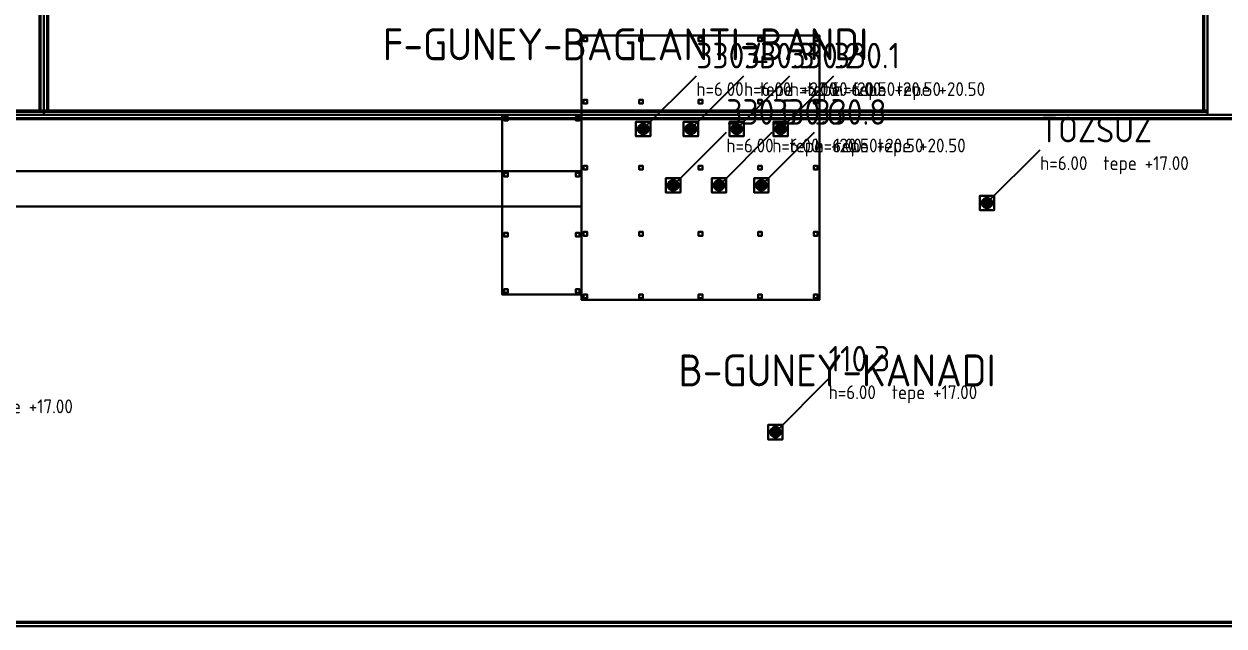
# Model space of a CAD drawing. Header units: millimetres. Extents: x 0 to 319848, y 0 to 191687.
# Drawn here: x 73552 to 186377, y 0 to 56613 of the extents above; entities that cross this region are included whole.
import ezdxf
from ezdxf.enums import TextEntityAlignment as Align

# ---------------------------------------------------------------- set-up
doc = ezdxf.new("R2010")
doc.units = ezdxf.units.MM
for name, color, linetype in [('00-SINIR', 8, 'Continuous'), ('05-CEPHE', 253, 'Continuous'), ('10-CATI-DOSEME', 254, 'Continuous'), ('11-PARAPET', 9, 'Continuous'), ('12-CELIK-PLATFORM', 30, 'Continuous'), ('13-KORKULUK', 31, 'Continuous'), ('16-KOPRU-BORU-HATTI', 33, 'Continuous'), ('20-BACA-110', 1, 'Continuous'), ('20-BACA-330', 210, 'Continuous'), ('20-BACA-DIGER', 12, 'Continuous'), ('30-BACA-KODU', 7, 'Continuous'), ('31-KILAVUZ-CIZGI', 8, 'Continuous')]:
    doc.layers.add(name, color=color, linetype=linetype)
doc.styles.add('ANNOT', font='isocp.shx')

# ---------------------------------------------------------------- blocks, each defined once
blk = doc.blocks.new('BACA_110_D800_H6000')
at = {"layer": '20-BACA-110'}
mesh = blk.add_polyface(dxfattribs=at)
corners = [(-680, -680), (680, -680), (680, 680), (-680, 680), (-680, -680, 400), (680, -680, 400), (680, 680, 400), (-680, 680, 400), (400, 0, 400), (380, 124, 400), (380, 124, 5550), (400, 0, 5550), (324, 235, 400), (324, 235, 5550), (235, 324, 400), (235, 324, 5550), (124, 380, 400), (124, 380, 5550), (0, 400, 400), (0, 400, 5550), (-124, 380, 400), (-124, 380, 5550), (-235, 324, 400), (-235, 324, 5550), (-324, 235, 400), (-324, 235, 5550), (-380, 124, 400), (-380, 124, 5550), (-400, 0, 400), (-400, 0, 5550), (-380, -124, 400), (-380, -124, 5550), (-324, -235, 400), (-324, -235, 5550), (-235, -324, 400), (-235, -324, 5550), (-124, -380, 400), (-124, -380, 5550), (0, -400, 400), (0, -400, 5550), (124, -380, 400), (124, -380, 5550), (235, -324, 400), (235, -324, 5550), (324, -235, 400), (324, -235, 5550), (380, -124, 400), (380, -124, 5550), (488, 0, 3130), (464, 151, 3130), (464, 151, 3270), (488, 0, 3270), (395, 287, 3130), (395, 287, 3270), (287, 395, 3130), (287, 395, 3270), (151, 464, 3130), (151, 464, 3270), (0, 488, 3130), (0, 488, 3270), (-151, 464, 3130), (-151, 464, 3270), (-287, 395, 3130), (-287, 395, 3270), (-395, 287, 3130), (-395, 287, 3270), (-464, 151, 3130), (-464, 151, 3270), (-488, 0, 3130), (-488, 0, 3270), (-464, -151, 3130), (-464, -151, 3270), (-395, -287, 3130), (-395, -287, 3270), (-287, -395, 3130), (-287, -395, 3270), (-151, -464, 3130), (-151, -464, 3270), (0, -488, 3130), (0, -488, 3270), (151, -464, 3130), (151, -464, 3270), (287, -395, 3130), (287, -395, 3270), (395, -287, 3130), (395, -287, 3270), (464, -151, 3130), (464, -151, 3270), (335, 109, 5850), (352, 0, 5850), (285, 207, 5850), (207, 285, 5850), (109, 335, 5850), (0, 352, 5850), (-109, 335, 5850), (-207, 285, 5850), (-285, 207, 5850), (-335, 109, 5850), (-352, 0, 5850), (-335, -109, 5850), (-285, -207, 5850), (-207, -285, 5850), (-109, -335, 5850), (0, -352, 5850), (109, -335, 5850), (207, -285, 5850), (285, -207, 5850), (335, -109, 5850), (380, 0, 5850), (361, 117, 5850), (361, 117, 6000), (380, 0, 6000), (307, 223, 5850), (307, 223, 6000), (223, 307, 5850), (223, 307, 6000), (117, 361, 5850), (117, 361, 6000), (0, 380, 5850), (0, 380, 6000), (-117, 361, 5850), (-117, 361, 6000), (-223, 307, 5850), (-223, 307, 6000), (-307, 223, 5850), (-307, 223, 6000), (-361, 117, 5850), (-361, 117, 6000), (-380, 0, 5850), (-380, 0, 6000), (-361, -117, 5850), (-361, -117, 6000), (-307, -223, 5850), (-307, -223, 6000), (-223, -307, 5850), (-223, -307, 6000), (-117, -361, 5850), (-117, -361, 6000), (0, -380, 5850), (0, -380, 6000), (117, -361, 5850), (117, -361, 6000), (223, -307, 5850), (223, -307, 6000), (307, -223, 5850), (307, -223, 6000), (361, -117, 5850), (361, -117, 6000)]
mesh.append_faces([[corners[k] for k in face] for face in [(0, 1, 2, 3), (4, 5, 6, 7), (0, 1, 5, 4), (1, 2, 6, 5), (2, 3, 7, 6), (3, 0, 4, 7), (8, 9, 10, 11), (9, 12, 13, 10), (12, 14, 15, 13), (14, 16, 17, 15), (16, 18, 19, 17), (18, 20, 21, 19), (20, 22, 23, 21), (22, 24, 25, 23), (24, 26, 27, 25), (26, 28, 29, 27), (28, 30, 31, 29), (30, 32, 33, 31), (32, 34, 35, 33), (34, 36, 37, 35), (36, 38, 39, 37), (38, 40, 41, 39), (40, 42, 43, 41), (42, 44, 45, 43), (44, 46, 47, 45), (46, 8, 11, 47), (8, 9, 12), (11, 10, 13), (8, 12, 14), (11, 13, 15), (8, 14, 16), (11, 15, 17), (8, 16, 18), (11, 17, 19), (8, 18, 20), (11, 19, 21), (8, 20, 22), (11, 21, 23), (8, 22, 24), (11, 23, 25), (8, 24, 26), (11, 25, 27), (8, 26, 28), (11, 27, 29), (8, 28, 30), (11, 29, 31), (8, 30, 32), (11, 31, 33), (8, 32, 34), (11, 33, 35), (8, 34, 36), (11, 35, 37), (8, 36, 38), (11, 37, 39), (8, 38, 40), (11, 39, 41), (8, 40, 42), (11, 41, 43), (8, 42, 44), (11, 43, 45), (8, 44, 46), (11, 45, 47), (48, 49, 50, 51), (49, 52, 53, 50), (52, 54, 55, 53), (54, 56, 57, 55), (56, 58, 59, 57), (58, 60, 61, 59), (60, 62, 63, 61), (62, 64, 65, 63), (64, 66, 67, 65), (66, 68, 69, 67), (68, 70, 71, 69), (70, 72, 73, 71), (72, 74, 75, 73), (74, 76, 77, 75), (76, 78, 79, 77), (78, 80, 81, 79), (80, 82, 83, 81), (82, 84, 85, 83), (84, 86, 87, 85), (86, 48, 51, 87), (11, 10, 88, 89), (10, 13, 90, 88), (13, 15, 91, 90), (15, 17, 92, 91), (17, 19, 93, 92), (19, 21, 94, 93), (21, 23, 95, 94), (23, 25, 96, 95), (25, 27, 97, 96), (27, 29, 98, 97), (29, 31, 99, 98), (31, 33, 100, 99), (33, 35, 101, 100), (35, 37, 102, 101), (37, 39, 103, 102), (39, 41, 104, 103), (41, 43, 105, 104), (43, 45, 106, 105), (45, 47, 107, 106), (47, 11, 89, 107), (108, 109, 110, 111), (109, 112, 113, 110), (112, 114, 115, 113), (114, 116, 117, 115), (116, 118, 119, 117), (118, 120, 121, 119), (120, 122, 123, 121), (122, 124, 125, 123), (124, 126, 127, 125), (126, 128, 129, 127), (128, 130, 131, 129), (130, 132, 133, 131), (132, 134, 135, 133), (134, 136, 137, 135), (136, 138, 139, 137), (138, 140, 141, 139), (140, 142, 143, 141), (142, 144, 145, 143), (144, 146, 147, 145), (146, 108, 111, 147), (108, 109, 112), (111, 110, 113), (108, 112, 114), (111, 113, 115), (108, 114, 116), (111, 115, 117), (108, 116, 118), (111, 117, 119), (108, 118, 120), (111, 119, 121), (108, 120, 122), (111, 121, 123), (108, 122, 124), (111, 123, 125), (108, 124, 126), (111, 125, 127), (108, 126, 128), (111, 127, 129), (108, 128, 130), (111, 129, 131), (108, 130, 132), (111, 131, 133), (108, 132, 134), (111, 133, 135), (108, 134, 136), (111, 135, 137), (108, 136, 138), (111, 137, 139), (108, 138, 140), (111, 139, 141), (108, 140, 142), (111, 141, 143), (108, 142, 144), (111, 143, 145), (108, 144, 146), (111, 145, 147)]])
blk = doc.blocks.new('BACA_330_D800_H6000')
at = {"layer": '20-BACA-330'}
mesh = blk.add_polyface(dxfattribs=at)
corners = [(-680, -680), (680, -680), (680, 680), (-680, 680), (-680, -680, 400), (680, -680, 400), (680, 680, 400), (-680, 680, 400), (400, 0, 400), (380, 124, 400), (380, 124, 5550), (400, 0, 5550), (324, 235, 400), (324, 235, 5550), (235, 324, 400), (235, 324, 5550), (124, 380, 400), (124, 380, 5550), (0, 400, 400), (0, 400, 5550), (-124, 380, 400), (-124, 380, 5550), (-235, 324, 400), (-235, 324, 5550), (-324, 235, 400), (-324, 235, 5550), (-380, 124, 400), (-380, 124, 5550), (-400, 0, 400), (-400, 0, 5550), (-380, -124, 400), (-380, -124, 5550), (-324, -235, 400), (-324, -235, 5550), (-235, -324, 400), (-235, -324, 5550), (-124, -380, 400), (-124, -380, 5550), (0, -400, 400), (0, -400, 5550), (124, -380, 400), (124, -380, 5550), (235, -324, 400), (235, -324, 5550), (324, -235, 400), (324, -235, 5550), (380, -124, 400), (380, -124, 5550), (488, 0, 3130), (464, 151, 3130), (464, 151, 3270), (488, 0, 3270), (395, 287, 3130), (395, 287, 3270), (287, 395, 3130), (287, 395, 3270), (151, 464, 3130), (151, 464, 3270), (0, 488, 3130), (0, 488, 3270), (-151, 464, 3130), (-151, 464, 3270), (-287, 395, 3130), (-287, 395, 3270), (-395, 287, 3130), (-395, 287, 3270), (-464, 151, 3130), (-464, 151, 3270), (-488, 0, 3130), (-488, 0, 3270), (-464, -151, 3130), (-464, -151, 3270), (-395, -287, 3130), (-395, -287, 3270), (-287, -395, 3130), (-287, -395, 3270), (-151, -464, 3130), (-151, -464, 3270), (0, -488, 3130), (0, -488, 3270), (151, -464, 3130), (151, -464, 3270), (287, -395, 3130), (287, -395, 3270), (395, -287, 3130), (395, -287, 3270), (464, -151, 3130), (464, -151, 3270), (335, 109, 5850), (352, 0, 5850), (285, 207, 5850), (207, 285, 5850), (109, 335, 5850), (0, 352, 5850), (-109, 335, 5850), (-207, 285, 5850), (-285, 207, 5850), (-335, 109, 5850), (-352, 0, 5850), (-335, -109, 5850), (-285, -207, 5850), (-207, -285, 5850), (-109, -335, 5850), (0, -352, 5850), (109, -335, 5850), (207, -285, 5850), (285, -207, 5850), (335, -109, 5850), (380, 0, 5850), (361, 117, 5850), (361, 117, 6000), (380, 0, 6000), (307, 223, 5850), (307, 223, 6000), (223, 307, 5850), (223, 307, 6000), (117, 361, 5850), (117, 361, 6000), (0, 380, 5850), (0, 380, 6000), (-117, 361, 5850), (-117, 361, 6000), (-223, 307, 5850), (-223, 307, 6000), (-307, 223, 5850), (-307, 223, 6000), (-361, 117, 5850), (-361, 117, 6000), (-380, 0, 5850), (-380, 0, 6000), (-361, -117, 5850), (-361, -117, 6000), (-307, -223, 5850), (-307, -223, 6000), (-223, -307, 5850), (-223, -307, 6000), (-117, -361, 5850), (-117, -361, 6000), (0, -380, 5850), (0, -380, 6000), (117, -361, 5850), (117, -361, 6000), (223, -307, 5850), (223, -307, 6000), (307, -223, 5850), (307, -223, 6000), (361, -117, 5850), (361, -117, 6000)]
mesh.append_faces([[corners[k] for k in face] for face in [(0, 1, 2, 3), (4, 5, 6, 7), (0, 1, 5, 4), (1, 2, 6, 5), (2, 3, 7, 6), (3, 0, 4, 7), (8, 9, 10, 11), (9, 12, 13, 10), (12, 14, 15, 13), (14, 16, 17, 15), (16, 18, 19, 17), (18, 20, 21, 19), (20, 22, 23, 21), (22, 24, 25, 23), (24, 26, 27, 25), (26, 28, 29, 27), (28, 30, 31, 29), (30, 32, 33, 31), (32, 34, 35, 33), (34, 36, 37, 35), (36, 38, 39, 37), (38, 40, 41, 39), (40, 42, 43, 41), (42, 44, 45, 43), (44, 46, 47, 45), (46, 8, 11, 47), (8, 9, 12), (11, 10, 13), (8, 12, 14), (11, 13, 15), (8, 14, 16), (11, 15, 17), (8, 16, 18), (11, 17, 19), (8, 18, 20), (11, 19, 21), (8, 20, 22), (11, 21, 23), (8, 22, 24), (11, 23, 25), (8, 24, 26), (11, 25, 27), (8, 26, 28), (11, 27, 29), (8, 28, 30), (11, 29, 31), (8, 30, 32), (11, 31, 33), (8, 32, 34), (11, 33, 35), (8, 34, 36), (11, 35, 37), (8, 36, 38), (11, 37, 39), (8, 38, 40), (11, 39, 41), (8, 40, 42), (11, 41, 43), (8, 42, 44), (11, 43, 45), (8, 44, 46), (11, 45, 47), (48, 49, 50, 51), (49, 52, 53, 50), (52, 54, 55, 53), (54, 56, 57, 55), (56, 58, 59, 57), (58, 60, 61, 59), (60, 62, 63, 61), (62, 64, 65, 63), (64, 66, 67, 65), (66, 68, 69, 67), (68, 70, 71, 69), (70, 72, 73, 71), (72, 74, 75, 73), (74, 76, 77, 75), (76, 78, 79, 77), (78, 80, 81, 79), (80, 82, 83, 81), (82, 84, 85, 83), (84, 86, 87, 85), (86, 48, 51, 87), (11, 10, 88, 89), (10, 13, 90, 88), (13, 15, 91, 90), (15, 17, 92, 91), (17, 19, 93, 92), (19, 21, 94, 93), (21, 23, 95, 94), (23, 25, 96, 95), (25, 27, 97, 96), (27, 29, 98, 97), (29, 31, 99, 98), (31, 33, 100, 99), (33, 35, 101, 100), (35, 37, 102, 101), (37, 39, 103, 102), (39, 41, 104, 103), (41, 43, 105, 104), (43, 45, 106, 105), (45, 47, 107, 106), (47, 11, 89, 107), (108, 109, 110, 111), (109, 112, 113, 110), (112, 114, 115, 113), (114, 116, 117, 115), (116, 118, 119, 117), (118, 120, 121, 119), (120, 122, 123, 121), (122, 124, 125, 123), (124, 126, 127, 125), (126, 128, 129, 127), (128, 130, 131, 129), (130, 132, 133, 131), (132, 134, 135, 133), (134, 136, 137, 135), (136, 138, 139, 137), (138, 140, 141, 139), (140, 142, 143, 141), (142, 144, 145, 143), (144, 146, 147, 145), (146, 108, 111, 147), (108, 109, 112), (111, 110, 113), (108, 112, 114), (111, 113, 115), (108, 114, 116), (111, 115, 117), (108, 116, 118), (111, 117, 119), (108, 118, 120), (111, 119, 121), (108, 120, 122), (111, 121, 123), (108, 122, 124), (111, 123, 125), (108, 124, 126), (111, 125, 127), (108, 126, 128), (111, 127, 129), (108, 128, 130), (111, 129, 131), (108, 130, 132), (111, 131, 133), (108, 132, 134), (111, 133, 135), (108, 134, 136), (111, 135, 137), (108, 136, 138), (111, 137, 139), (108, 138, 140), (111, 139, 141), (108, 140, 142), (111, 141, 143), (108, 142, 144), (111, 143, 145), (108, 144, 146), (111, 145, 147)]])
blk = doc.blocks.new('BACA_DIGER_D800_H6000')
at = {"layer": '20-BACA-DIGER'}
mesh = blk.add_polyface(dxfattribs=at)
corners = [(-680, -680), (680, -680), (680, 680), (-680, 680), (-680, -680, 400), (680, -680, 400), (680, 680, 400), (-680, 680, 400), (400, 0, 400), (380, 124, 400), (380, 124, 5550), (400, 0, 5550), (324, 235, 400), (324, 235, 5550), (235, 324, 400), (235, 324, 5550), (124, 380, 400), (124, 380, 5550), (0, 400, 400), (0, 400, 5550), (-124, 380, 400), (-124, 380, 5550), (-235, 324, 400), (-235, 324, 5550), (-324, 235, 400), (-324, 235, 5550), (-380, 124, 400), (-380, 124, 5550), (-400, 0, 400), (-400, 0, 5550), (-380, -124, 400), (-380, -124, 5550), (-324, -235, 400), (-324, -235, 5550), (-235, -324, 400), (-235, -324, 5550), (-124, -380, 400), (-124, -380, 5550), (0, -400, 400), (0, -400, 5550), (124, -380, 400), (124, -380, 5550), (235, -324, 400), (235, -324, 5550), (324, -235, 400), (324, -235, 5550), (380, -124, 400), (380, -124, 5550), (488, 0, 3130), (464, 151, 3130), (464, 151, 3270), (488, 0, 3270), (395, 287, 3130), (395, 287, 3270), (287, 395, 3130), (287, 395, 3270), (151, 464, 3130), (151, 464, 3270), (0, 488, 3130), (0, 488, 3270), (-151, 464, 3130), (-151, 464, 3270), (-287, 395, 3130), (-287, 395, 3270), (-395, 287, 3130), (-395, 287, 3270), (-464, 151, 3130), (-464, 151, 3270), (-488, 0, 3130), (-488, 0, 3270), (-464, -151, 3130), (-464, -151, 3270), (-395, -287, 3130), (-395, -287, 3270), (-287, -395, 3130), (-287, -395, 3270), (-151, -464, 3130), (-151, -464, 3270), (0, -488, 3130), (0, -488, 3270), (151, -464, 3130), (151, -464, 3270), (287, -395, 3130), (287, -395, 3270), (395, -287, 3130), (395, -287, 3270), (464, -151, 3130), (464, -151, 3270), (335, 109, 5850), (352, 0, 5850), (285, 207, 5850), (207, 285, 5850), (109, 335, 5850), (0, 352, 5850), (-109, 335, 5850), (-207, 285, 5850), (-285, 207, 5850), (-335, 109, 5850), (-352, 0, 5850), (-335, -109, 5850), (-285, -207, 5850), (-207, -285, 5850), (-109, -335, 5850), (0, -352, 5850), (109, -335, 5850), (207, -285, 5850), (285, -207, 5850), (335, -109, 5850), (380, 0, 5850), (361, 117, 5850), (361, 117, 6000), (380, 0, 6000), (307, 223, 5850), (307, 223, 6000), (223, 307, 5850), (223, 307, 6000), (117, 361, 5850), (117, 361, 6000), (0, 380, 5850), (0, 380, 6000), (-117, 361, 5850), (-117, 361, 6000), (-223, 307, 5850), (-223, 307, 6000), (-307, 223, 5850), (-307, 223, 6000), (-361, 117, 5850), (-361, 117, 6000), (-380, 0, 5850), (-380, 0, 6000), (-361, -117, 5850), (-361, -117, 6000), (-307, -223, 5850), (-307, -223, 6000), (-223, -307, 5850), (-223, -307, 6000), (-117, -361, 5850), (-117, -361, 6000), (0, -380, 5850), (0, -380, 6000), (117, -361, 5850), (117, -361, 6000), (223, -307, 5850), (223, -307, 6000), (307, -223, 5850), (307, -223, 6000), (361, -117, 5850), (361, -117, 6000)]
mesh.append_faces([[corners[k] for k in face] for face in [(0, 1, 2, 3), (4, 5, 6, 7), (0, 1, 5, 4), (1, 2, 6, 5), (2, 3, 7, 6), (3, 0, 4, 7), (8, 9, 10, 11), (9, 12, 13, 10), (12, 14, 15, 13), (14, 16, 17, 15), (16, 18, 19, 17), (18, 20, 21, 19), (20, 22, 23, 21), (22, 24, 25, 23), (24, 26, 27, 25), (26, 28, 29, 27), (28, 30, 31, 29), (30, 32, 33, 31), (32, 34, 35, 33), (34, 36, 37, 35), (36, 38, 39, 37), (38, 40, 41, 39), (40, 42, 43, 41), (42, 44, 45, 43), (44, 46, 47, 45), (46, 8, 11, 47), (8, 9, 12), (11, 10, 13), (8, 12, 14), (11, 13, 15), (8, 14, 16), (11, 15, 17), (8, 16, 18), (11, 17, 19), (8, 18, 20), (11, 19, 21), (8, 20, 22), (11, 21, 23), (8, 22, 24), (11, 23, 25), (8, 24, 26), (11, 25, 27), (8, 26, 28), (11, 27, 29), (8, 28, 30), (11, 29, 31), (8, 30, 32), (11, 31, 33), (8, 32, 34), (11, 33, 35), (8, 34, 36), (11, 35, 37), (8, 36, 38), (11, 37, 39), (8, 38, 40), (11, 39, 41), (8, 40, 42), (11, 41, 43), (8, 42, 44), (11, 43, 45), (8, 44, 46), (11, 45, 47), (48, 49, 50, 51), (49, 52, 53, 50), (52, 54, 55, 53), (54, 56, 57, 55), (56, 58, 59, 57), (58, 60, 61, 59), (60, 62, 63, 61), (62, 64, 65, 63), (64, 66, 67, 65), (66, 68, 69, 67), (68, 70, 71, 69), (70, 72, 73, 71), (72, 74, 75, 73), (74, 76, 77, 75), (76, 78, 79, 77), (78, 80, 81, 79), (80, 82, 83, 81), (82, 84, 85, 83), (84, 86, 87, 85), (86, 48, 51, 87), (11, 10, 88, 89), (10, 13, 90, 88), (13, 15, 91, 90), (15, 17, 92, 91), (17, 19, 93, 92), (19, 21, 94, 93), (21, 23, 95, 94), (23, 25, 96, 95), (25, 27, 97, 96), (27, 29, 98, 97), (29, 31, 99, 98), (31, 33, 100, 99), (33, 35, 101, 100), (35, 37, 102, 101), (37, 39, 103, 102), (39, 41, 104, 103), (41, 43, 105, 104), (43, 45, 106, 105), (45, 47, 107, 106), (47, 11, 89, 107), (108, 109, 110, 111), (109, 112, 113, 110), (112, 114, 115, 113), (114, 116, 117, 115), (116, 118, 119, 117), (118, 120, 121, 119), (120, 122, 123, 121), (122, 124, 125, 123), (124, 126, 127, 125), (126, 128, 129, 127), (128, 130, 131, 129), (130, 132, 133, 131), (132, 134, 135, 133), (134, 136, 137, 135), (136, 138, 139, 137), (138, 140, 141, 139), (140, 142, 143, 141), (142, 144, 145, 143), (144, 146, 147, 145), (146, 108, 111, 147), (108, 109, 112), (111, 110, 113), (108, 112, 114), (111, 113, 115), (108, 114, 116), (111, 115, 117), (108, 116, 118), (111, 117, 119), (108, 118, 120), (111, 119, 121), (108, 120, 122), (111, 121, 123), (108, 122, 124), (111, 123, 125), (108, 124, 126), (111, 125, 127), (108, 126, 128), (111, 127, 129), (108, 128, 130), (111, 129, 131), (108, 130, 132), (111, 131, 133), (108, 132, 134), (111, 133, 135), (108, 134, 136), (111, 135, 137), (108, 136, 138), (111, 137, 139), (108, 138, 140), (111, 139, 141), (108, 140, 142), (111, 141, 143), (108, 142, 144), (111, 143, 145), (108, 144, 146), (111, 145, 147)]])

msp = doc.modelspace()

# ---------------------------------------------------------------- linework, layer by layer
at = {"layer": '00-SINIR'}
for points in [[(0, 48067.5), (75416.25, 48067.5), (75416.25, 127627.5), (0, 127627.5)], [(75416.25, 48067.5), (184811.25, 48067.5), (184811.25, 61327.5), (75416.25, 61327.5)], [(0, 0), (300007.5, 0), (300007.5, 48067.5), (0, 48067.5)]]:
    msp.add_lwpolyline(points, close=True, dxfattribs=at)
at = {"layer": '13-KORKULUK'}
for p, q in [((125970, 55526.25, 14500), (125970, 55526.25, 15600)), ((125970, 55526.25, 14500), (125970, 55526.25, 15600)), ((129166.6071, 55526.25, 14500), (129166.6071, 55526.25, 15600)), ((132363.2143, 55526.25, 14500), (132363.2143, 55526.25, 15600)), ((135559.8214, 55526.25, 14500), (135559.8214, 55526.25, 15600)), ((138756.4286, 55526.25, 14500), (138756.4286, 55526.25, 15600)), ((141953.0357, 55526.25, 14500), (141953.0357, 55526.25, 15600)), ((145149.6429, 55526.25, 14500), (145149.6429, 55526.25, 15600)), ((148346.25, 55526.25, 14500), (148346.25, 55526.25, 15600)), ((148346.25, 55526.25, 14500), (148346.25, 55526.25, 15600)), ((125970, 52418.4375, 14500), (125970, 52418.4375, 15600)), ((148346.25, 52418.4375, 14500), (148346.25, 52418.4375, 15600)), ((125970, 49310.625, 14500), (125970, 49310.625, 15600)), ((148346.25, 49310.625, 14500), (148346.25, 49310.625, 15600)), ((118511.25, 48067.5, 14500), (118511.25, 48067.5, 15600)), ((118511.25, 48067.5, 14500), (118511.25, 48067.5, 15600)), ((122240.625, 48067.5, 14500), (122240.625, 48067.5, 15600)), ((125970, 48067.5, 14500), (125970, 48067.5, 15600)), ((125970, 48067.5, 14500), (125970, 48067.5, 15600)), ((125970, 46202.8125, 14500), (125970, 46202.8125, 15600)), ((148346.25, 46202.8125, 14500), (148346.25, 46202.8125, 15600)), ((118511.25, 44686.2, 14500), (118511.25, 44686.2, 15600)), ((125970, 44686.2, 14500), (125970, 44686.2, 15600)), ((125970, 43095, 14500), (125970, 43095, 15600)), ((148346.25, 43095, 14500), (148346.25, 43095, 15600)), ((118511.25, 41304.9, 14500), (118511.25, 41304.9, 15600)), ((125970, 41304.9, 14500), (125970, 41304.9, 15600)), ((125970, 39987.1875, 14500), (125970, 39987.1875, 15600)), ((148346.25, 39987.1875, 14500), (148346.25, 39987.1875, 15600)), ((118511.25, 37923.6, 14500), (118511.25, 37923.6, 15600)), ((125970, 37923.6, 14500), (125970, 37923.6, 15600)), ((125970, 36879.375, 14500), (125970, 36879.375, 15600)), ((148346.25, 36879.375, 14500), (148346.25, 36879.375, 15600)), ((118511.25, 34542.3, 14500), (118511.25, 34542.3, 15600)), ((125970, 34542.3, 14500), (125970, 34542.3, 15600)), ((125970, 33771.5625, 14500), (125970, 33771.5625, 15600)), ((148346.25, 33771.5625, 14500), (148346.25, 33771.5625, 15600)), ((118511.25, 31161, 14500), (118511.25, 31161, 15600)), ((118511.25, 31161, 14500), (118511.25, 31161, 15600)), ((122240.625, 31161, 14500), (122240.625, 31161, 15600)), ((125970, 31161, 14500), (125970, 31161, 15600)), ((125970, 31161, 14500), (125970, 31161, 15600)), ((125970, 30663.75, 14500), (125970, 30663.75, 15600)), ((125970, 30663.75, 14500), (125970, 30663.75, 15600)), ((129166.6071, 30663.75, 14500), (129166.6071, 30663.75, 15600)), ((132363.2143, 30663.75, 14500), (132363.2143, 30663.75, 15600)), ((135559.8214, 30663.75, 14500), (135559.8214, 30663.75, 15600)), ((138756.4286, 30663.75, 14500), (138756.4286, 30663.75, 15600)), ((141953.0357, 30663.75, 14500), (141953.0357, 30663.75, 15600)), ((145149.6429, 30663.75, 14500), (145149.6429, 30663.75, 15600)), ((148346.25, 30663.75, 14500), (148346.25, 30663.75, 15600)), ((148346.25, 30663.75, 14500), (148346.25, 30663.75, 15600))]:
    msp.add_line(p, q, dxfattribs=at)
for points in [[(125970, 30663.75, 15600), (148346.25, 30663.75, 15600), (148346.25, 55526.25, 15600), (125970, 55526.25, 15600), (125970, 30663.75, 15600)], [(125970, 30663.75, 15050), (148346.25, 30663.75, 15050), (148346.25, 55526.25, 15050), (125970, 55526.25, 15050), (125970, 30663.75, 15050)], [(118511.25, 31161, 15600), (125970, 31161, 15600), (125970, 48067.5, 15600), (118511.25, 48067.5, 15600), (118511.25, 31161, 15600)], [(118511.25, 31161, 15050), (125970, 31161, 15050), (125970, 48067.5, 15050), (118511.25, 48067.5, 15050), (118511.25, 31161, 15050)]]:
    msp.add_polyline3d(points, dxfattribs=at)
at = {"layer": '16-KOPRU-BORU-HATTI'}
for p, q in [((69615, 39448.5, 13000), (75876.6667, 39448.5, 15400)), ((75876.6667, 39448.5, 13000), (82138.3333, 39448.5, 15400)), ((82138.3333, 39448.5, 13000), (88400, 39448.5, 15400)), ((88400, 39448.5, 13000), (94661.6667, 39448.5, 15400)), ((94661.6667, 39448.5, 13000), (100923.3333, 39448.5, 15400)), ((100923.3333, 39448.5, 13000), (107185, 39448.5, 15400)), ((107185, 39448.5, 13000), (113446.6667, 39448.5, 15400)), ((113446.6667, 39448.5, 13000), (119708.3333, 39448.5, 15400)), ((119708.3333, 39448.5, 13000), (125970, 39448.5, 15400))]:
    msp.add_line(p, q, dxfattribs=at)
at = {"layer": '31-KILAVUZ-CIZGI'}
for points in [[(131771.25, 46741.5, 20500), (131771.25, 46741.5, 23000), (136771.25, 51741.5, 23000)], [(136246.5, 46741.5, 20500), (136246.5, 46741.5, 23000), (141246.5, 51741.5, 23000)], [(140556, 46741.5, 20500), (140556, 46741.5, 23000), (145556, 51741.5, 23000)], [(144699.75, 46741.5, 20500), (144699.75, 46741.5, 23000), (149699.75, 51741.5, 23000)], [(134589, 41437.5, 20500), (134589, 41437.5, 23000), (139589, 46437.5, 23000)], [(138898.5, 41437.5, 20500), (138898.5, 41437.5, 23000), (143898.5, 46437.5, 23000)], [(142876.5, 41437.5, 20500), (142876.5, 41437.5, 23000), (147876.5, 46437.5, 23000)], [(164092.5, 39780, 17000), (164092.5, 39780, 19500), (169092.5, 44780, 19500)], [(144202.5, 18232.5, 17000), (144202.5, 18232.5, 19500), (149202.5, 23232.5, 19500)]]:
    msp.add_polyline3d(points, dxfattribs=at)

# ---------------------------------------------------------------- block references
at = {"layer": '20-BACA-110'}
msp.add_blockref('BACA_110_D800_H6000', (144202.5, 18232.5, 11000), dxfattribs=at)
at = {"layer": '20-BACA-330'}
for p in [(131771.25, 46741.5, 14500), (136246.5, 46741.5, 14500), (140556, 46741.5, 14500), (144699.75, 46741.5, 14500), (134589, 41437.5, 14500), (138898.5, 41437.5, 14500), (142876.5, 41437.5, 14500)]:
    msp.add_blockref('BACA_330_D800_H6000', p, dxfattribs=at)
at = {"layer": '20-BACA-DIGER'}
msp.add_blockref('BACA_DIGER_D800_H6000', (164092.5, 39780, 11000), dxfattribs=at)

# ---------------------------------------------------------------- texts
at = {"layer": '30-BACA-KODU', "color": 8, "style": 'ANNOT'}
for s, p in [('F-GUNEY-BAGLANTI-BANDI', (130113.75, 54697.5, 15200)), ('B-GUNEY-KANADI', (150003.75, 24033.75, 11200))]:
    msp.add_text(s, height=3000, dxfattribs=at).set_placement(p, align=Align.MIDDLE_CENTER)
at = {"layer": '30-BACA-KODU', "color": 210, "style": 'ANNOT'}
for s, p in [('330.4', (136771.25, 52441.5, 23000)), ('330.3', (141246.5, 52441.5, 23000)), ('330.2', (145556, 52441.5, 23000)), ('330.1', (149699.75, 52441.5, 23000)), ('330.5', (139589, 47137.5, 23000)), ('330.6', (143898.5, 47137.5, 23000)), ('330.8', (147876.5, 47137.5, 23000))]:
    msp.add_text(s, height=2400, dxfattribs=at).set_placement(p)
at = {"layer": '30-BACA-KODU', "color": 8, "style": 'ANNOT'}
for s, p in [('h=6.00  tepe +20.50', (136771.25, 49841.5, 23000)), ('h=6.00  tepe +20.50', (141246.5, 49841.5, 23000)), ('h=6.00  tepe +20.50', (145556, 49841.5, 23000)), ('h=6.00  tepe +20.50', (149699.75, 49841.5, 23000)), ('h=6.00  tepe +20.50', (139589, 44537.5, 23000)), ('h=6.00  tepe +20.50', (143898.5, 44537.5, 23000)), ('h=6.00  tepe +20.50', (147876.5, 44537.5, 23000)), ('h=6.00  tepe +17.00', (169092.5, 42880, 19500)), ('h=6.00  tepe +17.00', (149202.5, 21332.5, 19500)), ('h=6.00  tepe +17.00', (64172.75, 20006.5, 19500))]:
    msp.add_text(s, height=1300, dxfattribs=at).set_placement(p)
at = {"layer": '30-BACA-KODU', "color": 12, "style": 'ANNOT'}
msp.add_text('TOZSUZ', height=2400, dxfattribs=at).set_placement((169092.5, 45480, 19500))
at = {"layer": '30-BACA-KODU', "color": 1, "style": 'ANNOT'}
msp.add_text('110.3', height=2400, dxfattribs=at).set_placement((149202.5, 23932.5, 19500))

# ---------------------------------------------------------------- meshes
at = {"layer": '05-CEPHE'}
mesh = msp.add_polyface(dxfattribs=at)
corners = [(0, 48067.5), (75416.25, 48067.5), (75416.25, 48467.5), (0, 48467.5), (0, 48067.5, 11600), (75416.25, 48067.5, 11600), (75416.25, 48467.5, 11600), (0, 48467.5, 11600), (0, 127227.5), (75416.25, 127227.5), (75416.25, 127627.5), (0, 127627.5), (0, 127227.5, 11600), (75416.25, 127227.5, 11600), (75416.25, 127627.5, 11600), (0, 127627.5, 11600), (400, 48467.5), (400, 127227.5), (400, 48467.5, 11600), (400, 127227.5, 11600), (75016.25, 48467.5), (75016.25, 127227.5), (75016.25, 48467.5, 11600), (75016.25, 127227.5, 11600)]
mesh.append_faces([[corners[k] for k in face] for face in [(0, 1, 2, 3), (4, 5, 6, 7), (0, 1, 5, 4), (1, 2, 6, 5), (2, 3, 7, 6), (3, 0, 4, 7), (8, 9, 10, 11), (12, 13, 14, 15), (8, 9, 13, 12), (9, 10, 14, 13), (10, 11, 15, 14), (11, 8, 12, 15), (3, 16, 17, 8), (7, 18, 19, 12), (3, 16, 18, 7), (16, 17, 19, 18), (17, 8, 12, 19), (8, 3, 7, 12), (20, 2, 9, 21), (22, 6, 13, 23), (20, 2, 6, 22), (2, 9, 13, 6), (9, 21, 23, 13), (21, 20, 22, 23)]])
mesh = msp.add_polyface(dxfattribs=at)
corners = [(75416.25, 48067.5), (184811.25, 48067.5), (184811.25, 48467.5), (75416.25, 48467.5), (75416.25, 48067.5, 14600), (184811.25, 48067.5, 14600), (184811.25, 48467.5, 14600), (75416.25, 48467.5, 14600), (75416.25, 60927.5), (184811.25, 60927.5), (184811.25, 61327.5), (75416.25, 61327.5), (75416.25, 60927.5, 14600), (184811.25, 60927.5, 14600), (184811.25, 61327.5, 14600), (75416.25, 61327.5, 14600), (75816.25, 48467.5), (75816.25, 60927.5), (75816.25, 48467.5, 14600), (75816.25, 60927.5, 14600), (184411.25, 48467.5), (184411.25, 60927.5), (184411.25, 48467.5, 14600), (184411.25, 60927.5, 14600)]
mesh.append_faces([[corners[k] for k in face] for face in [(0, 1, 2, 3), (4, 5, 6, 7), (0, 1, 5, 4), (1, 2, 6, 5), (2, 3, 7, 6), (3, 0, 4, 7), (8, 9, 10, 11), (12, 13, 14, 15), (8, 9, 13, 12), (9, 10, 14, 13), (10, 11, 15, 14), (11, 8, 12, 15), (3, 16, 17, 8), (7, 18, 19, 12), (3, 16, 18, 7), (16, 17, 19, 18), (17, 8, 12, 19), (8, 3, 7, 12), (20, 2, 9, 21), (22, 6, 13, 23), (20, 2, 6, 22), (2, 9, 13, 6), (9, 21, 23, 13), (21, 20, 22, 23)]])
mesh = msp.add_polyface(dxfattribs=at)
corners = [(0, 0), (300007.5, 0), (300007.5, 400), (0, 400), (0, 0, 10600), (300007.5, 0, 10600), (300007.5, 400, 10600), (0, 400, 10600), (0, 47667.5), (300007.5, 47667.5), (300007.5, 48067.5), (0, 48067.5), (0, 47667.5, 10600), (300007.5, 47667.5, 10600), (300007.5, 48067.5, 10600), (0, 48067.5, 10600), (400, 400), (400, 47667.5), (400, 400, 10600), (400, 47667.5, 10600), (299607.5, 400), (299607.5, 47667.5), (299607.5, 400, 10600), (299607.5, 47667.5, 10600)]
mesh.append_faces([[corners[k] for k in face] for face in [(0, 1, 2, 3), (4, 5, 6, 7), (0, 1, 5, 4), (1, 2, 6, 5), (2, 3, 7, 6), (3, 0, 4, 7), (8, 9, 10, 11), (12, 13, 14, 15), (8, 9, 13, 12), (9, 10, 14, 13), (10, 11, 15, 14), (11, 8, 12, 15), (3, 16, 17, 8), (7, 18, 19, 12), (3, 16, 18, 7), (16, 17, 19, 18), (17, 8, 12, 19), (8, 3, 7, 12), (20, 2, 9, 21), (22, 6, 13, 23), (20, 2, 6, 22), (2, 9, 13, 6), (9, 21, 23, 13), (21, 20, 22, 23)]])
at = {"layer": '10-CATI-DOSEME'}
mesh = msp.add_polyface(dxfattribs=at)
corners = [(0, 48067.5, 11600), (75416.25, 48067.5, 11600), (75416.25, 127627.5, 11600), (0, 127627.5, 11600), (0, 48067.5, 12000), (75416.25, 48067.5, 12000), (75416.25, 127627.5, 12000), (0, 127627.5, 12000)]
mesh.append_faces([[corners[k] for k in face] for face in [(0, 1, 2, 3), (4, 5, 6, 7), (0, 1, 5, 4), (1, 2, 6, 5), (2, 3, 7, 6), (3, 0, 4, 7)]])
mesh = msp.add_polyface(dxfattribs=at)
corners = [(75416.25, 48067.5, 14600), (184811.25, 48067.5, 14600), (184811.25, 61327.5, 14600), (75416.25, 61327.5, 14600), (75416.25, 48067.5, 15000), (184811.25, 48067.5, 15000), (184811.25, 61327.5, 15000), (75416.25, 61327.5, 15000)]
mesh.append_faces([[corners[k] for k in face] for face in [(0, 1, 2, 3), (4, 5, 6, 7), (0, 1, 5, 4), (1, 2, 6, 5), (2, 3, 7, 6), (3, 0, 4, 7)]])
mesh = msp.add_polyface(dxfattribs=at)
corners = [(0, 0, 10600), (300007.5, 0, 10600), (300007.5, 48067.5, 10600), (0, 48067.5, 10600), (0, 0, 11000), (300007.5, 0, 11000), (300007.5, 48067.5, 11000), (0, 48067.5, 11000)]
mesh.append_faces([[corners[k] for k in face] for face in [(0, 1, 2, 3), (4, 5, 6, 7), (0, 1, 5, 4), (1, 2, 6, 5), (2, 3, 7, 6), (3, 0, 4, 7)]])
at = {"layer": '11-PARAPET'}
mesh = msp.add_polyface(dxfattribs=at)
corners = [(0, 48067.5, 12000), (75416.25, 48067.5, 12000), (75416.25, 48367.5, 12000), (0, 48367.5, 12000), (0, 48067.5, 13000), (75416.25, 48067.5, 13000), (75416.25, 48367.5, 13000), (0, 48367.5, 13000), (0, 127327.5, 12000), (75416.25, 127327.5, 12000), (75416.25, 127627.5, 12000), (0, 127627.5, 12000), (0, 127327.5, 13000), (75416.25, 127327.5, 13000), (75416.25, 127627.5, 13000), (0, 127627.5, 13000), (300, 48367.5, 12000), (300, 127327.5, 12000), (300, 48367.5, 13000), (300, 127327.5, 13000), (75116.25, 48367.5, 12000), (75116.25, 127327.5, 12000), (75116.25, 48367.5, 13000), (75116.25, 127327.5, 13000)]
mesh.append_faces([[corners[k] for k in face] for face in [(0, 1, 2, 3), (4, 5, 6, 7), (0, 1, 5, 4), (1, 2, 6, 5), (2, 3, 7, 6), (3, 0, 4, 7), (8, 9, 10, 11), (12, 13, 14, 15), (8, 9, 13, 12), (9, 10, 14, 13), (10, 11, 15, 14), (11, 8, 12, 15), (3, 16, 17, 8), (7, 18, 19, 12), (3, 16, 18, 7), (16, 17, 19, 18), (17, 8, 12, 19), (8, 3, 7, 12), (20, 2, 9, 21), (22, 6, 13, 23), (20, 2, 6, 22), (2, 9, 13, 6), (9, 21, 23, 13), (21, 20, 22, 23)]])
mesh = msp.add_polyface(dxfattribs=at)
corners = [(75416.25, 48067.5, 15000), (184811.25, 48067.5, 15000), (184811.25, 48367.5, 15000), (75416.25, 48367.5, 15000), (75416.25, 48067.5, 16000), (184811.25, 48067.5, 16000), (184811.25, 48367.5, 16000), (75416.25, 48367.5, 16000), (75416.25, 61027.5, 15000), (184811.25, 61027.5, 15000), (184811.25, 61327.5, 15000), (75416.25, 61327.5, 15000), (75416.25, 61027.5, 16000), (184811.25, 61027.5, 16000), (184811.25, 61327.5, 16000), (75416.25, 61327.5, 16000), (75716.25, 48367.5, 15000), (75716.25, 61027.5, 15000), (75716.25, 48367.5, 16000), (75716.25, 61027.5, 16000), (184511.25, 48367.5, 15000), (184511.25, 61027.5, 15000), (184511.25, 48367.5, 16000), (184511.25, 61027.5, 16000)]
mesh.append_faces([[corners[k] for k in face] for face in [(0, 1, 2, 3), (4, 5, 6, 7), (0, 1, 5, 4), (1, 2, 6, 5), (2, 3, 7, 6), (3, 0, 4, 7), (8, 9, 10, 11), (12, 13, 14, 15), (8, 9, 13, 12), (9, 10, 14, 13), (10, 11, 15, 14), (11, 8, 12, 15), (3, 16, 17, 8), (7, 18, 19, 12), (3, 16, 18, 7), (16, 17, 19, 18), (17, 8, 12, 19), (8, 3, 7, 12), (20, 2, 9, 21), (22, 6, 13, 23), (20, 2, 6, 22), (2, 9, 13, 6), (9, 21, 23, 13), (21, 20, 22, 23)]])
mesh = msp.add_polyface(dxfattribs=at)
corners = [(0, 0, 11000), (300007.5, 0, 11000), (300007.5, 300, 11000), (0, 300, 11000), (0, 0, 12000), (300007.5, 0, 12000), (300007.5, 300, 12000), (0, 300, 12000), (0, 47767.5, 11000), (300007.5, 47767.5, 11000), (300007.5, 48067.5, 11000), (0, 48067.5, 11000), (0, 47767.5, 12000), (300007.5, 47767.5, 12000), (300007.5, 48067.5, 12000), (0, 48067.5, 12000), (300, 300, 11000), (300, 47767.5, 11000), (300, 300, 12000), (300, 47767.5, 12000), (299707.5, 300, 11000), (299707.5, 47767.5, 11000), (299707.5, 300, 12000), (299707.5, 47767.5, 12000)]
mesh.append_faces([[corners[k] for k in face] for face in [(0, 1, 2, 3), (4, 5, 6, 7), (0, 1, 5, 4), (1, 2, 6, 5), (2, 3, 7, 6), (3, 0, 4, 7), (8, 9, 10, 11), (12, 13, 14, 15), (8, 9, 13, 12), (9, 10, 14, 13), (10, 11, 15, 14), (11, 8, 12, 15), (3, 16, 17, 8), (7, 18, 19, 12), (3, 16, 18, 7), (16, 17, 19, 18), (17, 8, 12, 19), (8, 3, 7, 12), (20, 2, 9, 21), (22, 6, 13, 23), (20, 2, 6, 22), (2, 9, 13, 6), (9, 21, 23, 13), (21, 20, 22, 23)]])
at = {"layer": '12-CELIK-PLATFORM'}
mesh = msp.add_polyface(dxfattribs=at)
corners = [(125970, 30663.75, 14250), (148346.25, 30663.75, 14250), (148346.25, 55526.25, 14250), (125970, 55526.25, 14250), (125970, 30663.75, 14500), (148346.25, 30663.75, 14500), (148346.25, 55526.25, 14500), (125970, 55526.25, 14500), (126145, 30838.75, 11000), (126495, 30838.75, 11000), (126495, 31188.75, 11000), (126145, 31188.75, 11000), (126145, 30838.75, 14250), (126495, 30838.75, 14250), (126495, 31188.75, 14250), (126145, 31188.75, 14250), (126145, 36704.375, 11000), (126495, 36704.375, 11000), (126495, 37054.375, 11000), (126145, 37054.375, 11000), (126145, 36704.375, 14250), (126495, 36704.375, 14250), (126495, 37054.375, 14250), (126145, 37054.375, 14250), (126145, 42920, 11000), (126495, 42920, 11000), (126495, 43270, 11000), (126145, 43270, 11000), (126145, 42920, 14250), (126495, 42920, 14250), (126495, 43270, 14250), (126145, 43270, 14250), (126145, 49135.625, 11000), (126495, 49135.625, 11000), (126495, 49485.625, 11000), (126145, 49485.625, 11000), (126145, 49135.625, 14250), (126495, 49135.625, 14250), (126495, 49485.625, 14250), (126145, 49485.625, 14250), (126145, 55001.25, 11000), (126495, 55001.25, 11000), (126495, 55351.25, 11000), (126145, 55351.25, 11000), (126145, 55001.25, 14250), (126495, 55001.25, 14250), (126495, 55351.25, 14250), (126145, 55351.25, 14250), (131389.0625, 30838.75, 11000), (131739.0625, 30838.75, 11000), (131739.0625, 31188.75, 11000), (131389.0625, 31188.75, 11000), (131389.0625, 30838.75, 14250), (131739.0625, 30838.75, 14250), (131739.0625, 31188.75, 14250), (131389.0625, 31188.75, 14250), (131389.0625, 36704.375, 11000), (131739.0625, 36704.375, 11000), (131739.0625, 37054.375, 11000), (131389.0625, 37054.375, 11000), (131389.0625, 36704.375, 14250), (131739.0625, 36704.375, 14250), (131739.0625, 37054.375, 14250), (131389.0625, 37054.375, 14250), (131389.0625, 42920, 11000), (131739.0625, 42920, 11000), (131739.0625, 43270, 11000), (131389.0625, 43270, 11000), (131389.0625, 42920, 14250), (131739.0625, 42920, 14250), (131739.0625, 43270, 14250), (131389.0625, 43270, 14250), (131389.0625, 49135.625, 11000), (131739.0625, 49135.625, 11000), (131739.0625, 49485.625, 11000), (131389.0625, 49485.625, 11000), (131389.0625, 49135.625, 14250), (131739.0625, 49135.625, 14250), (131739.0625, 49485.625, 14250), (131389.0625, 49485.625, 14250), (131389.0625, 55001.25, 11000), (131739.0625, 55001.25, 11000), (131739.0625, 55351.25, 11000), (131389.0625, 55351.25, 11000), (131389.0625, 55001.25, 14250), (131739.0625, 55001.25, 14250), (131739.0625, 55351.25, 14250), (131389.0625, 55351.25, 14250), (136983.125, 30838.75, 11000), (137333.125, 30838.75, 11000), (137333.125, 31188.75, 11000), (136983.125, 31188.75, 11000), (136983.125, 30838.75, 14250), (137333.125, 30838.75, 14250), (137333.125, 31188.75, 14250), (136983.125, 31188.75, 14250), (136983.125, 36704.375, 11000), (137333.125, 36704.375, 11000), (137333.125, 37054.375, 11000), (136983.125, 37054.375, 11000), (136983.125, 36704.375, 14250), (137333.125, 36704.375, 14250), (137333.125, 37054.375, 14250), (136983.125, 37054.375, 14250), (136983.125, 42920, 11000), (137333.125, 42920, 11000), (137333.125, 43270, 11000), (136983.125, 43270, 11000), (136983.125, 42920, 14250), (137333.125, 42920, 14250), (137333.125, 43270, 14250), (136983.125, 43270, 14250), (136983.125, 49135.625, 11000), (137333.125, 49135.625, 11000), (137333.125, 49485.625, 11000), (136983.125, 49485.625, 11000), (136983.125, 49135.625, 14250), (137333.125, 49135.625, 14250), (137333.125, 49485.625, 14250), (136983.125, 49485.625, 14250), (136983.125, 55001.25, 11000), (137333.125, 55001.25, 11000), (137333.125, 55351.25, 11000), (136983.125, 55351.25, 11000), (136983.125, 55001.25, 14250), (137333.125, 55001.25, 14250), (137333.125, 55351.25, 14250), (136983.125, 55351.25, 14250), (142577.1875, 30838.75, 11000), (142927.1875, 30838.75, 11000), (142927.1875, 31188.75, 11000), (142577.1875, 31188.75, 11000), (142577.1875, 30838.75, 14250), (142927.1875, 30838.75, 14250), (142927.1875, 31188.75, 14250), (142577.1875, 31188.75, 14250), (142577.1875, 36704.375, 11000), (142927.1875, 36704.375, 11000), (142927.1875, 37054.375, 11000), (142577.1875, 37054.375, 11000), (142577.1875, 36704.375, 14250), (142927.1875, 36704.375, 14250), (142927.1875, 37054.375, 14250), (142577.1875, 37054.375, 14250), (142577.1875, 42920, 11000), (142927.1875, 42920, 11000), (142927.1875, 43270, 11000), (142577.1875, 43270, 11000), (142577.1875, 42920, 14250), (142927.1875, 42920, 14250), (142927.1875, 43270, 14250), (142577.1875, 43270, 14250), (142577.1875, 49135.625, 11000), (142927.1875, 49135.625, 11000), (142927.1875, 49485.625, 11000), (142577.1875, 49485.625, 11000), (142577.1875, 49135.625, 14250), (142927.1875, 49135.625, 14250), (142927.1875, 49485.625, 14250), (142577.1875, 49485.625, 14250), (142577.1875, 55001.25, 11000), (142927.1875, 55001.25, 11000), (142927.1875, 55351.25, 11000), (142577.1875, 55351.25, 11000), (142577.1875, 55001.25, 14250), (142927.1875, 55001.25, 14250), (142927.1875, 55351.25, 14250), (142577.1875, 55351.25, 14250), (147821.25, 30838.75, 11000), (148171.25, 30838.75, 11000), (148171.25, 31188.75, 11000), (147821.25, 31188.75, 11000), (147821.25, 30838.75, 14250), (148171.25, 30838.75, 14250), (148171.25, 31188.75, 14250), (147821.25, 31188.75, 14250), (147821.25, 36704.375, 11000), (148171.25, 36704.375, 11000), (148171.25, 37054.375, 11000), (147821.25, 37054.375, 11000), (147821.25, 36704.375, 14250), (148171.25, 36704.375, 14250), (148171.25, 37054.375, 14250), (147821.25, 37054.375, 14250), (147821.25, 42920, 11000), (148171.25, 42920, 11000), (148171.25, 43270, 11000), (147821.25, 43270, 11000), (147821.25, 42920, 14250), (148171.25, 42920, 14250), (148171.25, 43270, 14250), (147821.25, 43270, 14250), (147821.25, 49135.625, 11000), (148171.25, 49135.625, 11000), (148171.25, 49485.625, 11000), (147821.25, 49485.625, 11000), (147821.25, 49135.625, 14250), (148171.25, 49135.625, 14250), (148171.25, 49485.625, 14250), (147821.25, 49485.625, 14250), (147821.25, 55001.25, 11000), (148171.25, 55001.25, 11000), (148171.25, 55351.25, 11000), (147821.25, 55351.25, 11000), (147821.25, 55001.25, 14250), (148171.25, 55001.25, 14250), (148171.25, 55351.25, 14250), (147821.25, 55351.25, 14250)]
mesh.append_faces([[corners[k] for k in face] for face in [(0, 1, 2, 3), (4, 5, 6, 7), (0, 1, 5, 4), (1, 2, 6, 5), (2, 3, 7, 6), (3, 0, 4, 7), (8, 9, 10, 11), (12, 13, 14, 15), (8, 9, 13, 12), (9, 10, 14, 13), (10, 11, 15, 14), (11, 8, 12, 15), (16, 17, 18, 19), (20, 21, 22, 23), (16, 17, 21, 20), (17, 18, 22, 21), (18, 19, 23, 22), (19, 16, 20, 23), (24, 25, 26, 27), (28, 29, 30, 31), (24, 25, 29, 28), (25, 26, 30, 29), (26, 27, 31, 30), (27, 24, 28, 31), (32, 33, 34, 35), (36, 37, 38, 39), (32, 33, 37, 36), (33, 34, 38, 37), (34, 35, 39, 38), (35, 32, 36, 39), (40, 41, 42, 43), (44, 45, 46, 47), (40, 41, 45, 44), (41, 42, 46, 45), (42, 43, 47, 46), (43, 40, 44, 47), (48, 49, 50, 51), (52, 53, 54, 55), (48, 49, 53, 52), (49, 50, 54, 53), (50, 51, 55, 54), (51, 48, 52, 55), (56, 57, 58, 59), (60, 61, 62, 63), (56, 57, 61, 60), (57, 58, 62, 61), (58, 59, 63, 62), (59, 56, 60, 63), (64, 65, 66, 67), (68, 69, 70, 71), (64, 65, 69, 68), (65, 66, 70, 69), (66, 67, 71, 70), (67, 64, 68, 71), (72, 73, 74, 75), (76, 77, 78, 79), (72, 73, 77, 76), (73, 74, 78, 77), (74, 75, 79, 78), (75, 72, 76, 79), (80, 81, 82, 83), (84, 85, 86, 87), (80, 81, 85, 84), (81, 82, 86, 85), (82, 83, 87, 86), (83, 80, 84, 87), (88, 89, 90, 91), (92, 93, 94, 95), (88, 89, 93, 92), (89, 90, 94, 93), (90, 91, 95, 94), (91, 88, 92, 95), (96, 97, 98, 99), (100, 101, 102, 103), (96, 97, 101, 100), (97, 98, 102, 101), (98, 99, 103, 102), (99, 96, 100, 103), (104, 105, 106, 107), (108, 109, 110, 111), (104, 105, 109, 108), (105, 106, 110, 109), (106, 107, 111, 110), (107, 104, 108, 111), (112, 113, 114, 115), (116, 117, 118, 119), (112, 113, 117, 116), (113, 114, 118, 117), (114, 115, 119, 118), (115, 112, 116, 119), (120, 121, 122, 123), (124, 125, 126, 127), (120, 121, 125, 124), (121, 122, 126, 125), (122, 123, 127, 126), (123, 120, 124, 127), (128, 129, 130, 131), (132, 133, 134, 135), (128, 129, 133, 132), (129, 130, 134, 133), (130, 131, 135, 134), (131, 128, 132, 135), (136, 137, 138, 139), (140, 141, 142, 143), (136, 137, 141, 140), (137, 138, 142, 141), (138, 139, 143, 142), (139, 136, 140, 143), (144, 145, 146, 147), (148, 149, 150, 151), (144, 145, 149, 148), (145, 146, 150, 149), (146, 147, 151, 150), (147, 144, 148, 151), (152, 153, 154, 155), (156, 157, 158, 159), (152, 153, 157, 156), (153, 154, 158, 157), (154, 155, 159, 158), (155, 152, 156, 159), (160, 161, 162, 163), (164, 165, 166, 167), (160, 161, 165, 164), (161, 162, 166, 165), (162, 163, 167, 166), (163, 160, 164, 167), (168, 169, 170, 171), (172, 173, 174, 175), (168, 169, 173, 172), (169, 170, 174, 173), (170, 171, 175, 174), (171, 168, 172, 175), (176, 177, 178, 179), (180, 181, 182, 183), (176, 177, 181, 180), (177, 178, 182, 181), (178, 179, 183, 182), (179, 176, 180, 183), (184, 185, 186, 187), (188, 189, 190, 191), (184, 185, 189, 188), (185, 186, 190, 189), (186, 187, 191, 190), (187, 184, 188, 191), (192, 193, 194, 195), (196, 197, 198, 199), (192, 193, 197, 196), (193, 194, 198, 197), (194, 195, 199, 198), (195, 192, 196, 199), (200, 201, 202, 203), (204, 205, 206, 207), (200, 201, 205, 204), (201, 202, 206, 205), (202, 203, 207, 206), (203, 200, 204, 207)]])
mesh = msp.add_polyface(dxfattribs=at)
corners = [(118511.25, 31161, 14250), (125970, 31161, 14250), (125970, 48067.5, 14250), (118511.25, 48067.5, 14250), (118511.25, 31161, 14500), (125970, 31161, 14500), (125970, 48067.5, 14500), (118511.25, 48067.5, 14500), (118686.25, 31336), (119036.25, 31336), (119036.25, 31686), (118686.25, 31686), (118686.25, 31336, 14250), (119036.25, 31336, 14250), (119036.25, 31686, 14250), (118686.25, 31686, 14250), (118686.25, 36621.5), (119036.25, 36621.5), (119036.25, 36971.5), (118686.25, 36971.5), (118686.25, 36621.5, 14250), (119036.25, 36621.5, 14250), (119036.25, 36971.5, 14250), (118686.25, 36971.5, 14250), (118686.25, 42257), (119036.25, 42257), (119036.25, 42607), (118686.25, 42607), (118686.25, 42257, 14250), (119036.25, 42257, 14250), (119036.25, 42607, 14250), (118686.25, 42607, 14250), (118686.25, 47542.5), (119036.25, 47542.5), (119036.25, 47892.5), (118686.25, 47892.5), (118686.25, 47542.5, 14250), (119036.25, 47542.5, 14250), (119036.25, 47892.5, 14250), (118686.25, 47892.5, 14250), (125445, 31336), (125795, 31336), (125795, 31686), (125445, 31686), (125445, 31336, 14250), (125795, 31336, 14250), (125795, 31686, 14250), (125445, 31686, 14250), (125445, 36621.5), (125795, 36621.5), (125795, 36971.5), (125445, 36971.5), (125445, 36621.5, 14250), (125795, 36621.5, 14250), (125795, 36971.5, 14250), (125445, 36971.5, 14250), (125445, 42257), (125795, 42257), (125795, 42607), (125445, 42607), (125445, 42257, 14250), (125795, 42257, 14250), (125795, 42607, 14250), (125445, 42607, 14250), (125445, 47542.5), (125795, 47542.5), (125795, 47892.5), (125445, 47892.5), (125445, 47542.5, 14250), (125795, 47542.5, 14250), (125795, 47892.5, 14250), (125445, 47892.5, 14250)]
mesh.append_faces([[corners[k] for k in face] for face in [(0, 1, 2, 3), (4, 5, 6, 7), (0, 1, 5, 4), (1, 2, 6, 5), (2, 3, 7, 6), (3, 0, 4, 7), (8, 9, 10, 11), (12, 13, 14, 15), (8, 9, 13, 12), (9, 10, 14, 13), (10, 11, 15, 14), (11, 8, 12, 15), (16, 17, 18, 19), (20, 21, 22, 23), (16, 17, 21, 20), (17, 18, 22, 21), (18, 19, 23, 22), (19, 16, 20, 23), (24, 25, 26, 27), (28, 29, 30, 31), (24, 25, 29, 28), (25, 26, 30, 29), (26, 27, 31, 30), (27, 24, 28, 31), (32, 33, 34, 35), (36, 37, 38, 39), (32, 33, 37, 36), (33, 34, 38, 37), (34, 35, 39, 38), (35, 32, 36, 39), (40, 41, 42, 43), (44, 45, 46, 47), (40, 41, 45, 44), (41, 42, 46, 45), (42, 43, 47, 46), (43, 40, 44, 47), (48, 49, 50, 51), (52, 53, 54, 55), (48, 49, 53, 52), (49, 50, 54, 53), (50, 51, 55, 54), (51, 48, 52, 55), (56, 57, 58, 59), (60, 61, 62, 63), (56, 57, 61, 60), (57, 58, 62, 61), (58, 59, 63, 62), (59, 56, 60, 63), (64, 65, 66, 67), (68, 69, 70, 71), (64, 65, 69, 68), (65, 66, 70, 69), (66, 67, 71, 70), (67, 64, 68, 71)]])
at = {"layer": '16-KOPRU-BORU-HATTI'}
mesh = msp.add_polyface(dxfattribs=at)
corners = [(69615, 39448.5, 13000), (125970, 39448.5, 13000), (125970, 42763.5, 13000), (69615, 42763.5, 13000), (69615, 39448.5, 15400), (125970, 39448.5, 15400), (125970, 42763.5, 15400), (69615, 42763.5, 15400)]
mesh.append_faces([[corners[k] for k in face] for face in [(0, 1, 2, 3), (4, 5, 6, 7), (0, 1, 5, 4), (1, 2, 6, 5), (2, 3, 7, 6), (3, 0, 4, 7)]])

doc.saveas('drawing.dxf')
